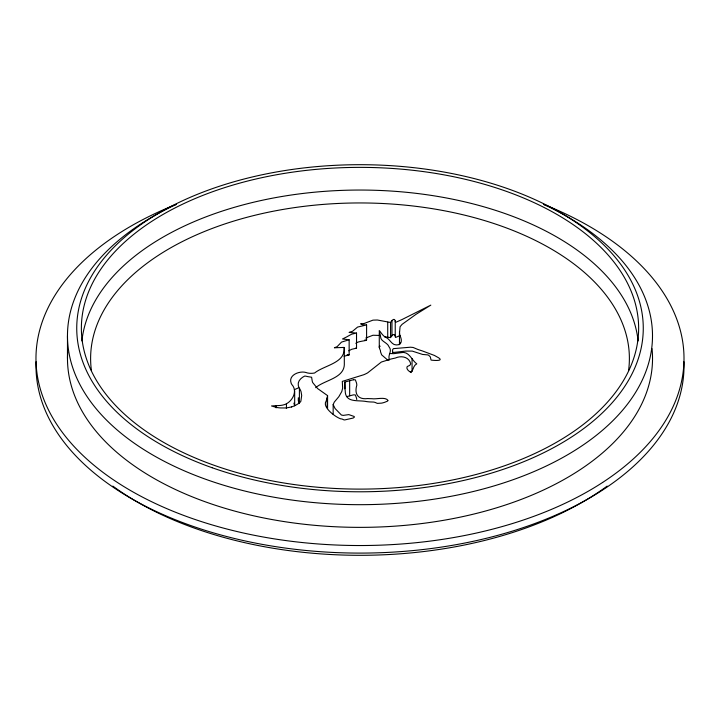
<?xml version="1.0" encoding="UTF-8"?>
<svg xmlns="http://www.w3.org/2000/svg" width="720" height="720" viewBox="0 0 720 720"><rect width="100%" height="100%" fill="white"/><g stroke="black" fill="none" stroke-linecap="round" stroke-linejoin="round"><path stroke-width="1.08" d="M399.78 335.691L395.505 337.482L395.226 336.663A14.814 8.55 0 0 1 395.235 336.015L395.235 320.886C394.47 317.25 391.32 320.904 390.564 322.47L377.334 320.004L372.96 320.139L364.185 323.478L360.63 323.811L362.304 324.675L366.579 324.927L357.579 327.069L352.692 331.164A5.859 3.384 0 0 1 350.865 331.785L349.101 332.424L356.526 333.045L351.675 334.179L348.147 336.087A37.989 21.933 0 0 1 346.113 337.203L342.522 338.967L349.092 339.795L341.55 342.081L337.131 346.653L334.404 347.787L344.016 347.418C345.96 363.087 324.279 365.166 314.595 373.005C311.715 373.527 308.601 373.527 305.838 372.456C299.574 370.629 288.153 375.03 291.123 383.067A13.527 7.812 0 0 0 291.87 384.561C298.602 391.806 291.204 403.632 282.681 405.09A15.417 8.901 0 0 1 280.332 405.459L271.503 405.954L276.615 407.475A27.018 15.597 0 0 0 280.431 407.934L286.083 407.979L291.51 406.971M389.448 359.991C387.306 354.6 392.805 351.549 388.998 346.779C387.468 342.369 380.709 341.667 380.538 336.726A27.45 15.849 0 0 0 380.367 335.241C377.001 324.504 381.402 335.61 385.722 337.257C389.961 338.931 391.401 344.88 396.225 344.943C402.219 345.276 402.147 339.651 399.996 335.781M399.537 344.529L399.951 342.495M298.332 397.746L298.296 400.518A22.968 13.257 0 0 0 298.971 402.552L299.538 403.542M389.448 353.511L393.75 353.664L402.075 352.557A7.893 4.554 0 0 1 403.911 352.458C409.842 353.178 412.353 360.783 416.772 363.843C412.929 365.625 413.811 369.891 410.985 372.186C409.05 371.646 406.152 369.09 407.016 366.903A4.023 2.322 0 0 1 407.844 366.237L409.734 365.409L410.751 363.906C409.122 356.76 401.229 355.365 395.352 358.038A173.574 100.215 0 0 0 390.888 359.046L381.348 362.043L367.623 372.879A36.054 20.817 0 0 1 363.717 374.751L342.306 381.393L342.639 388.143L341.793 391.518L338.832 396.693L334.287 402.084L333.162 404.613L335.106 408.555L341.415 415.035L343.233 415.386L348.831 414.612L354.204 416.493L354.384 417.15L353.196 418.032L344.826 419.922A2.403 1.386 0 0 1 343.845 419.832L341.982 418.986A2.475 1.431 0 0 0 340.965 418.914C335.754 417.411 322.083 407.241 326.016 401.328A57.222 33.039 0 0 0 326.736 399.474L327.582 395.631L317.565 388.521L312.714 382.599A22.572 13.032 0 0 1 312.129 380.457L311.616 377.244L308.349 376.713A25.92 14.967 0 0 1 307.044 376.443L305.334 376.092A1.404 0.81 0 0 0 304.569 376.137C301.131 377.739 297.432 381.249 298.296 385.398A22.968 13.257 0 0 0 298.971 387.432L300.087 389.412A41.139 23.751 0 0 1 301.059 391.689L301.689 395.478L300.852 401.265A8.721 5.031 0 0 1 300.249 402.093L299.142 403.065A26.181 15.111 0 0 1 291.501 406.962M356.526 333.045L356.526 348.165L351.675 349.299L348.795 350.811M384.525 336.78L390.564 337.59C391.32 336.024 394.47 332.37 395.235 336.006M355.923 343.476C356.022 341.19 371.322 340.407 364.869 339.912M315.675 387.684C324.963 379.674 345.303 378.306 344.313 362.907L344.313 347.796M294.345 389.682L298.314 387.936M365.787 338.022L372.96 335.25L378.972 335.43M344.898 388.782L344.844 382.041L351.999 380.115A52.245 30.159 0 0 1 353.529 379.746M346.806 396.63L351.999 395.235A52.245 30.159 0 0 1 353.529 394.857L355.356 394.938L356.517 398.115A55.674 32.139 0 0 1 356.751 399.528M344.052 356.274L349.137 354.852L347.13 354.699M353.529 379.746L355.356 379.827L356.517 382.995A55.674 32.139 0 0 1 356.832 385.119C354.132 393.903 357.957 399.861 367.74 398.556A81.468 47.034 0 0 0 371.781 398.7C376.425 399.501 385.308 396.459 388.098 400.491A5.076 2.925 0 0 1 387.333 401.22L384.453 402.381A27.135 15.66 0 0 1 381.735 403.11L377.451 403.398A10.413 6.012 0 0 1 375.795 402.714L375.408 402.543A5.931 3.42 0 0 0 373.608 402.057L370.395 401.958A32.706 18.882 0 0 1 366.651 401.598C358.128 399.744 345.078 403.425 345.204 390.483A29.061 16.776 0 0 1 345.024 389.385L344.844 382.041M355.995 347.886L356.526 348.165M410.103 371.592L411.075 372.618M388.161 360.468L381.645 354.861L380.538 351.846A27.45 15.849 0 0 0 380.367 350.361C379.737 349.416 378.369 344.961 380.223 346.239M293.895 403.137L294.678 405.855L294.678 390.744M392.544 350.64L392.715 352.566L405.756 351.081L412.236 351.099L422.586 354.438L427.455 354.87A3.564 2.061 0 0 1 428.688 355.257L430.308 356.868L431.046 360.063C434.709 360.612 445.896 361.287 436.59 356.67A75.663 43.686 0 0 0 434.385 355.428L422.118 350.847A78.498 45.324 0 0 1 417.555 349.335L413.145 347.472L410.418 347.211L393.363 348.642L392.553 349.893A10.521 6.075 0 0 0 392.544 350.64L392.544 352.8M395.235 320.904A14.814 8.55 0 0 0 395.226 321.543L395.856 322.272L401.859 319.626L430.821 305.127L416.16 314.226L402.093 324.342L400.077 326.736L399.537 332.703A80.955 46.737 0 0 0 399.996 335.781M412.056 358.569L412.056 371.529M399.474 331.704L399.474 344.664M391.977 320.724L391.977 335.844M390.564 322.47L390.564 337.59M387.72 322.191L387.72 337.302M379.278 332.568L379.278 347.688M366.597 324.891L366.597 340.002M349.659 380.727L349.659 395.847M349.146 339.75L349.146 354.87M333.162 404.613L333.162 414.333M327.582 395.631L327.582 408.591M327.186 397.836L327.186 407.556M299.403 388.224L299.403 403.344M286.434 404.064L286.434 408.384M276.129 405.684L276.129 407.844M67.473 335.799L67.473 358.47M652.032 348.651A292.527 168.885 0 0 1 362.844 527.355A292.527 168.885 0 0 1 67.698 351.927M683.919 361.737A324 187.056 0 0 1 360 553.095A324 187.056 0 0 1 36.081 361.737M607.167 486.09A314.739 181.719 0 0 1 112.833 486.09M81.9 340.929A278.64 160.875 0 0 1 360 190.044A278.64 160.875 0 0 1 638.1 340.929M91.404 370.368A269.379 155.529 0 0 1 360 202.95A269.379 155.529 0 0 1 628.596 370.368M196.506 458.505A278.64 160.875 0 0 0 637.146 344.853A278.64 160.875 0 0 0 246.348 181.359A278.64 160.875 0 0 0 196.506 458.505M602.64 482.436A324 187.056 0 0 0 543.591 204.345A292.527 168.885 0 0 1 574.083 450.891A292.527 168.885 0 0 1 145.917 450.891A292.527 168.885 0 0 1 176.4 204.318A324 187.056 0 0 0 117.36 482.436A324 187.056 0 0 0 602.64 482.436M212.148 467.739A283.266 163.548 0 0 0 643.176 332.415A283.266 163.548 0 0 0 224.676 184.563A283.266 163.548 0 0 0 212.148 467.739"/></g></svg>
